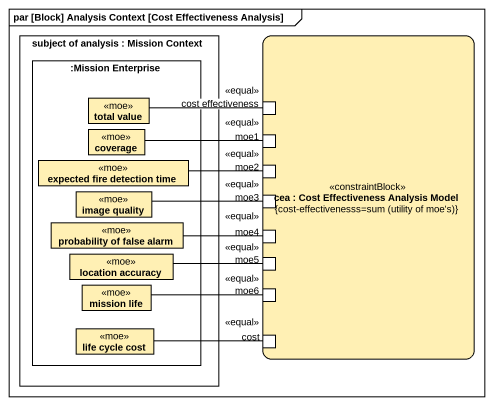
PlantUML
@startuml
mainframe par [Block] Analysis Context [Cost Effectiveness Analysis]
rectangle "subject of analysis : Mission Context" as subject_of_analysis {
  rectangle ":Mission Enterprise" as Mission_Enterprise {
    rectangle "total value" as total_value <<moe>> #FFF0B4
    rectangle coverage <<moe>> #FFF0B4
    rectangle "expected fire detection time" as expected_fire_detection_time <<moe>> #FFF0B4
    rectangle "image quality" as image_quality <<moe>> #FFF0B4
    rectangle "probability of false alarm" as probability_of_false_alarm <<moe>> #FFF0B4
    rectangle "location accuracy" as location_accuracy <<moe>> #FFF0B4
    rectangle "mission life" as mission_life <<moe>> #FFF0B4
    rectangle "life cycle cost" as life_cycle_cost <<moe>> #FFF0B4
  }
}
rectangle "cea : Cost Effectiveness Analysis Model\n{cost-effectivenesss=sum (utility of moe's)}" as cea <<constraintBlock>> #FFF0B4 {
  port "cost effectiveness" as cost_effectiveness
  port moe1
  port moe2
  port moe3
  port moe4
  port moe5
  port moe6
  port cost
}
total_value -right- cost_effectiveness : <<equal>>
coverage -right- moe1 : <<equal>>
expected_fire_detection_time -right- moe2 : <<equal>>
image_quality -right- moe3 : <<equal>>
probability_of_false_alarm -right- moe4 : <<equal>>
location_accuracy -right- moe5 : <<equal>>
mission_life -right- moe6 : <<equal>>
life_cycle_cost -right- cost : <<equal>>
@enduml
